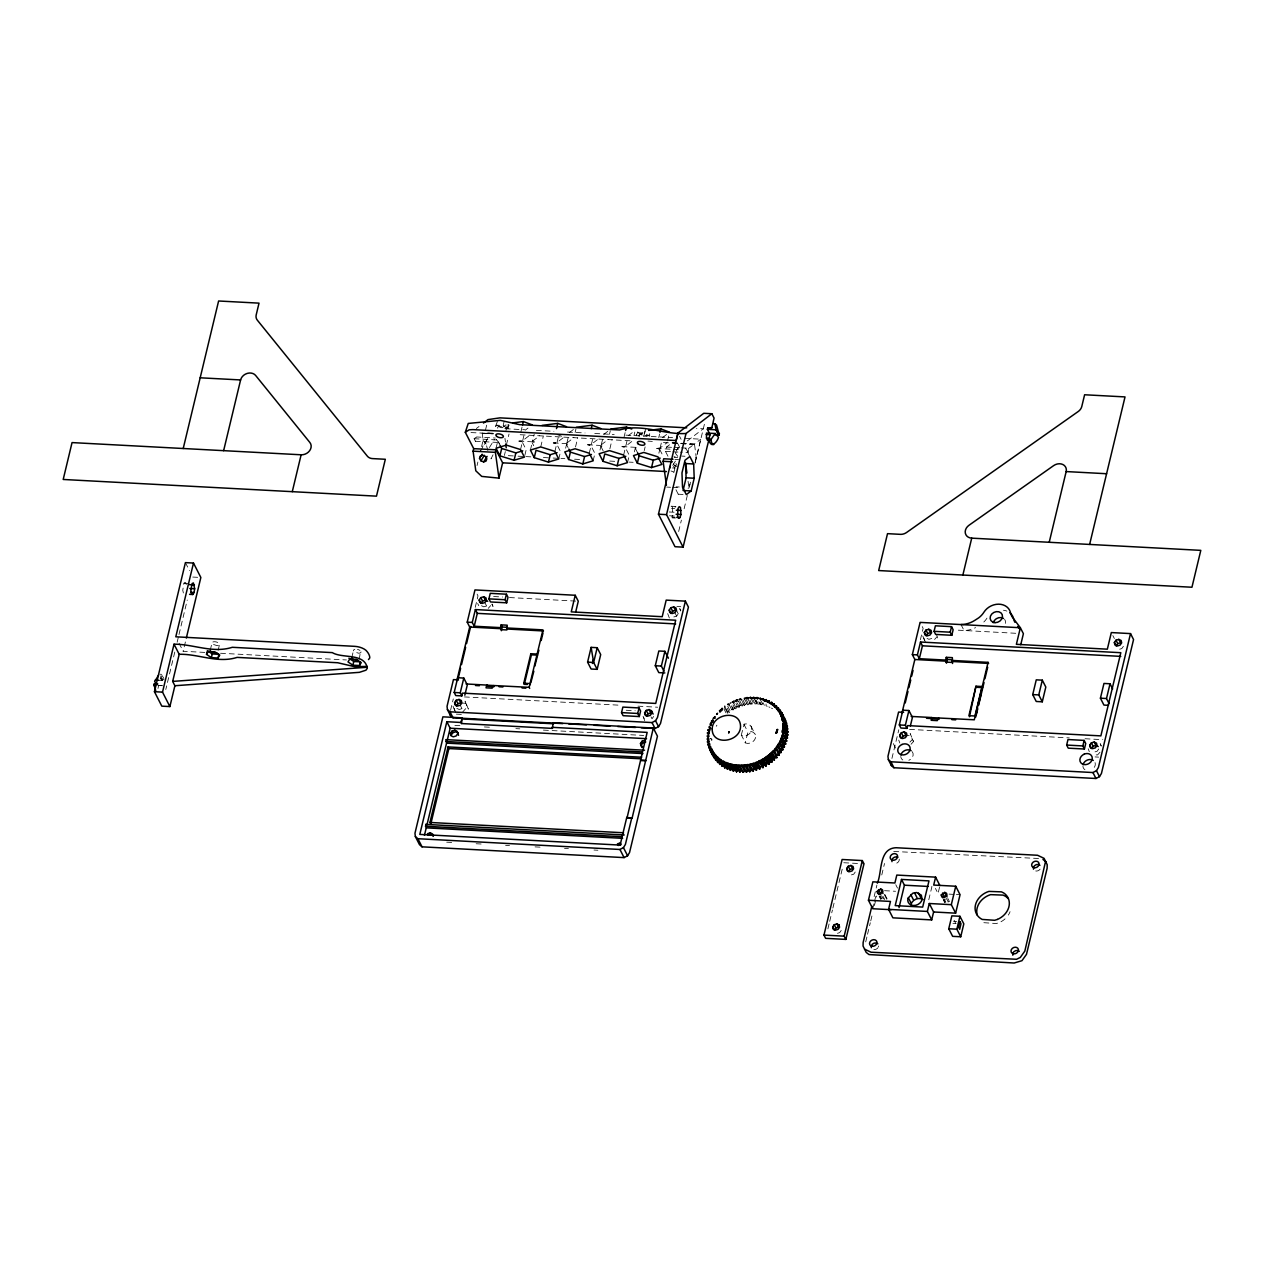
<?xml version="1.0" encoding="UTF-8"?>
<svg xmlns="http://www.w3.org/2000/svg" width="1264" height="1264" viewBox="0 0 1264 1264"><rect width="100%" height="100%" fill="white"/><g stroke="black" fill="none" stroke-linecap="round" stroke-linejoin="round"><path stroke-width="0.75" stroke-dasharray="5 3.75" d="M726.121 708.883L727.511 711.6L729.312 712.264L730.402 709.673L733.31 709.815L731.35 703.89M733.42 707.951L736.264 708.33L736.564 706.45L734.495 702.389M695.153 462.355L700.73 439.208L684.251 438.245M157.984 688.453L158.679 685.499M162.977 678.989L160.275 678.847L161.334 674.423L163.909 678.452M165.789 689.544L166.674 685.862M167.48 682.449L174.843 651.797M177.134 642.223L178.524 636.471M178.982 634.544L187.246 600.052M204.8 652.414L183.154 651.26L185.887 639.9M210.266 650.154L212.036 642.791M218.135 650.328L219.557 644.356L217.756 642.491A3.855 1.785 13.5 0 0 213 641.938A3.855 1.785 13.5 0 0 212.763 644.229L217.013 645.635A3.855 1.785 13.5 0 0 219.557 644.356M351.755 657.707L353.525 650.328M359.276 659.271L360.556 650.928M497.779 442.447L475.454 441.262L476.496 436.949L495.346 438.055M477.049 465.531L477.887 462.024M482.295 432.999L483.069 440.425L480.494 451.153L488.236 437.676L482.295 447.172M485.487 430.029L487.161 423.077M497.431 421.481L494.809 428.069L496.547 425.162L503.167 425.526L508.033 428.765L506.279 431.656M496.041 448.246L497.811 440.867L500.133 445.418M503.167 425.526L504.052 421.828M505.979 430.518L507.227 425.304M508.033 428.765L508.918 425.083L505.663 422.919M506.358 445.102L509.013 434.042M504.399 455.451L505.316 451.611M450.537 710.368L453.286 698.913M475.248 607.336L477.997 595.881L475.722 591.41M520.879 431.988L522.127 426.774M520.547 449.557L522.316 442.179L518.904 441.104L522.696 440.63L529.648 435.306M522.696 440.63L524.355 433.678M524.86 455.293L526.187 449.763L522.316 442.179M530.406 450.079L532.176 442.7L534.656 441.942L532.539 441.152L534.214 434.2M540.723 446.935L543.378 435.875M554.912 451.39L556.681 444.012L553.253 442.937L557.045 442.463L564.013 437.139L556.997 434.484M557.045 442.463L558.72 435.495M558.767 458.974L560.537 451.596L556.681 444.012M565.64 448.214L566.525 444.533L569.021 443.775L566.904 442.985L568.152 437.771M575.12 432.446L575.957 428.97M575.531 446.919L577.743 437.707M589.261 453.207L591.031 445.844L587.618 444.77L591.41 444.28L598.362 438.956M591.41 444.28L592.658 439.066M593.132 460.807L594.902 453.428L591.031 445.844M600.005 450.047L600.89 446.366L603.37 445.607L601.269 444.817L602.517 439.603M609.469 434.279L610.307 430.787M609.88 448.752L612.092 439.54M623.958 437.486L625.633 430.518M623.626 455.04L625.396 447.677L621.983 446.603L625.775 446.113L632.727 440.788M625.775 446.113L627.023 440.899M627.497 462.624L629.267 455.261L625.396 447.677M633.975 435.574L634.812 432.098M638.036 432.715L644.64 433.062L649.506 436.301L650.391 432.62L648.653 435.511L642.049 435.164L637.167 431.909L636.282 435.606L638.92 429.017M634.37 451.88L635.255 448.199L637.735 447.44L635.618 446.634M643.834 436.096L645.082 430.882L638.13 436.206M644.64 433.062L645.525 429.365M644.245 450.584L645.13 446.903M658.734 437.565L659.571 434.089M658.876 453.191L659.761 449.494L656.332 448.436L660.124 447.946L667.092 442.621M660.124 447.946L661.372 442.732M667.503 440.883L669.177 433.931M667.977 456.257L665.48 451.39L666.523 447.061L672.148 442.763L694.473 443.948L700.73 439.208M673.886 472.483L676.066 463.414M678.657 531.528L681.391 520.136M684.124 508.76L687.316 495.472M689.591 485.976L690.492 482.184M695.058 463.193L705.075 421.433M741.241 735.221L744.227 724.082A6.952 5.735 -27 0 1 751.669 730.197A6.952 5.735 -27 0 1 741.526 735.364L745.381 742.948A6.952 5.735 -27 0 0 755.524 737.781A6.952 5.735 -27 0 0 748.083 731.666L745.112 742.805M827.888 928.882L829.247 923.21M829.705 921.33L832.423 909.985M832.881 908.089L842.851 866.519M891.926 758.432L898.799 729.739M920.382 639.821L923.131 628.35L920.097 622.394M874.151 896.571L876.9 885.1M872.76 908.737L874.088 903.207M874.53 901.358L875.857 895.828M865.714 941.885L867.088 936.15M867.546 934.238L870.296 922.767M870.754 920.856L872.587 913.208M874.419 905.561L876.726 896.002M881.766 874.957L884.516 863.486M928.771 899.747L931.916 886.664L930.446 883.773M939.547 887.202L938.03 893.537L935.439 888.45M688.027 488.204L688.959 488.062L690.349 482.358M736.564 706.45L739.329 707.05L739.803 705.186L737.038 699.766M186.329 584.537L185.287 582.499L183.959 583.162L182.759 590.256L183.454 593.353M739.803 705.186L742.458 706.007L743.106 704.159L741.715 701.441M743.106 704.159L744.306 705.502L746.439 703.369L744.37 699.308M493.055 454.771L490.985 458.895L492.834 455.925M746.439 703.369L747.498 704.822L748.825 704.601L749.805 702.831L748.43 700.13M716.261 726.279L716.909 725.173M508.918 425.083L507.164 427.975L500.56 427.627L495.693 424.372M489.405 447.551L494.35 439.635M676.287 450.964L678.262 447.788L675.482 453.27L678.199 456.936L673.949 456.715M672.748 465.357L676.208 459.812M672.701 468.154L674.423 465.389L673.033 462.956M673.902 468.644L676.667 464.188M695.311 457.852L696.243 457.694L694.473 443.948L686.557 450.031L689.465 455.798M749.805 702.831L750.705 704.38L753.17 702.563L753.897 704.19L755.208 704.174L756.488 702.531L755.114 699.829M481.458 605.725L483.796 606.831L486.593 605.993L488.22 603.718M456.825 708.377L459.164 709.483L461.976 708.662L463.604 706.371M673.823 616.958L676.635 616.121L678.262 613.83L677.757 611.428M653.63 716.483L652.003 718.774L650.265 715.361M855.238 872.034L853.706 874.198L851.051 874.988L848.855 873.93M841.224 930.478L839.675 932.642L837.037 933.432L834.825 932.39M1123.396 646.299L1121.753 648.59L1118.956 649.427L1116.618 648.306M1098.764 748.952L1097.136 751.243L1094.324 752.08L1091.985 750.974M161.002 675.592L162.029 679.637L159.533 682.765M488.22 608.347L490.669 605.63M462.355 712.359L467.269 706.924L465.057 701.109L468.375 709.088L467.269 706.924M934.57 639.458L937.035 636.74L938.141 638.905L936.482 634.544M909.954 742.11L912.403 739.393L910.191 733.578L913.509 741.557L911.044 744.275M1099.98 752.238L1097.531 754.956L1093.96 754.766M754.292 698.818L757.057 704.238L759.759 702.784L760.154 704.538L761.402 704.743L762.95 703.274L763.156 705.091L764.372 705.391L762.998 702.673M687.395 440.867L703.226 428.78L696.48 428.338M502.077 427.817L507.654 423.566M525.192 430.202L527.973 428.069M532.539 441.152L539.507 435.827M569.4 432.557L573.587 429.349M566.904 442.985L573.872 437.66M603.765 434.389L607.937 431.182M601.269 444.817L608.221 439.493M628.271 435.685L633.833 431.419M662.636 437.518L666.807 434.326M675.956 489.737L678.231 494.208L680.648 492.36M476.323 428.543L478.993 426.521M475.454 441.262L474.111 438.719L476.496 436.949M729.312 712.264L727.242 708.203M931.726 638.462L928.929 639.3L926.575 638.194M160.275 678.847L161.602 678.468L162.645 680.506M893.727 851.478L1039.245 858.525M484.776 433.331L492.834 433.22M630.025 440.788L518.193 434.611M505.252 428.717L524.718 429.744M536.378 430.376L553.901 431.308M567.52 432.035L585.027 432.967M594.759 433.473L614.209 434.516M625.885 435.132L647.279 436.285M651.181 436.491L672.574 437.628M487.699 432.936L493.276 433.236M470.998 432.588L493.45 433.584M694.647 444.312L662.083 442.479M482.09 433.331L493.244 433.915M694.442 444.644L672.148 442.763M666.523 447.061L679.542 447.756M681.407 447.867L688.848 448.262L687.806 452.575L680.364 452.18M474.111 438.719L498.427 440.014M518.904 441.104L534.656 441.942M553.253 442.937L569.021 443.775M587.618 444.77L603.37 445.607M621.983 446.603L637.735 447.44M656.332 448.436L671.453 449.241M673.349 449.336L679.005 449.636M665.48 451.39L671.073 451.69M672.922 451.785L678.515 452.085M681.786 456.083L685.009 456.257M674.107 457.394L677.662 457.584M674.881 459.353L678.594 459.559M508.302 455.656L516.107 456.067M518.05 456.178L523.896 456.494M525.856 456.588L531.702 456.904M543.409 457.536L551.199 457.947M553.158 458.042L559.004 458.358M560.947 458.469L564.85 458.674M574.599 459.195L582.404 459.606M609.706 461.06L615.552 461.376M629.203 462.103L633.106 462.308M676.05 486.83L679.274 487.003M666.665 487.067L670.552 487.272M672.495 487.383L680.253 487.793M678.231 494.208L683.081 494.461M675.971 506.485L671.121 506.232L675.608 507.117M671.484 508.302L674.723 508.476M669.241 511.983L674.091 512.236M669.493 515.775L674.344 516.028M675.102 517.308L671.863 517.134L672.859 514.085L672.385 506.959M672.148 517.892L675.387 518.066M192.776 577.063L197.626 577.316M493.624 596.529L502.614 597.003M509.455 597.556L576.305 601.127M676.904 606.483L680.743 606.688M183.959 583.162L190.422 583.51M1015.735 633.28L956.232 630.072M220.536 653.251L346.415 659.95M159.785 674.233L161.808 674.344M162.029 679.637L164.051 679.732M158.727 680.269L162.219 680.459M464.409 696.922L620.197 705.233M637.941 706.165L657.659 707.224M626.233 710.257L635.207 710.747M160.022 685.578L162.724 685.72M460.823 703.005L466.163 703.29M909.543 729.391L1069.265 737.892M1085.049 738.745L1102.793 739.677M904.171 735.364L911.297 735.743M456.351 714.144L463.461 714.523M1095.066 756.931L1098.621 757.12M454.898 725.378L460.791 725.694M484.396 726.958L492.265 727.369M515.87 728.633L519.804 728.838M543.394 730.102L643.692 735.443M843.767 862.727L863.976 863.802M446.682 842.172L452.575 842.488M476.133 843.752L482.026 844.052M505.6 845.316L509.518 845.521M535.051 846.88L540.945 847.196M564.518 848.46L568.437 848.665M593.969 850.024L597.904 850.23M884.531 890.693L895.544 891.278M949.043 894.122L954.541 894.422M956.39 894.517L960.055 894.707M953.419 921.251L956.658 921.424M952.914 923.32L956.137 923.494M157.953 685.372L161.444 685.562M647.958 441.057L652.319 441.389M983.866 922.688L996.316 923.542L999.05 922.688A17.728 14.599 -27 0 0 1007.582 916.147M767.232 706.26L766.063 705.865L766.047 704.016M674.423 465.389L677.141 466.495M670.963 470.935L673.665 472.057M768.844 706.892L769.95 707.382M710.178 738.397L711.916 739.187L711.806 740.372L709.736 736.312M771.482 708.124L772.525 708.709M359.987 650.454L359.245 650.028A3.855 1.785 13.5 0 0 357.443 649.427M487.888 450.632L486.119 444.059L483.069 440.425M685.372 448.167L689.717 454.045M496.436 439.509L499.691 443.917M485.455 443.158L486.119 444.059M758.779 701.836L760.154 704.538M729.344 705.075L732.109 710.494M1112.841 635.555L1114.358 638.541M1101.323 745.871L1100.217 743.706L1101.323 746.613M960.988 624.527L964.021 630.483A22.12 18.217 -27 0 0 975.618 627.608M912.403 739.393L913.509 741.557M893.3 743.58L895.591 748.051M947.858 898.483L949.422 901.548L947.242 902.196L945.677 899.146M946.467 898.42L948.032 901.469M944.287 899.067L945.851 902.117M943.639 899.399L945.188 902.449M954.178 920.397L955.726 923.431M943.244 899.731L944.808 902.796M679.542 436.254L681.106 439.319M895.765 884.689L897.487 888.086M659.761 449.494L663.616 457.078M884.832 894.406L887.17 898.988L883.157 898.783L881.608 895.718M884.437 894.754L886.775 899.336M883.173 896.539L884.737 899.589M880.218 895.655L881.766 898.704M879.554 895.986L881.119 899.036M879.175 896.318L880.724 899.383M635.255 448.199L637.577 452.749M760.407 699.671L763.156 705.091M760.027 702.026L761.402 704.743M756.283 700.272L758.353 704.332M753.139 700.114L755.208 704.174M750.405 697.143L753.897 704.19M749.963 700.209L752.033 704.269M747.94 698.96L750.705 704.38M746.076 699.182L748.825 704.601M744.749 699.403L747.498 704.822M742.869 699.766L745.634 705.186M742.237 701.441L744.306 705.502M739.693 700.588L742.458 706.007M738.397 700.999L741.146 706.418M751.069 726.294L755.335 734.668M737.26 702.989L739.329 707.05M735.98 703.495L738.05 707.556M733.515 702.91L736.264 708.33M743.896 724.193L747.751 731.777M732.962 704.854L735.032 708.914M600.89 446.366L604.761 453.95M731.24 705.754L733.31 709.815M680.822 610.749L679.716 608.584L680.822 611.492M727.701 706.086L730.466 711.506M676.524 610.417L678.262 613.83M724.983 707.982L727.053 712.043M674.897 612.708L676.635 616.121M723.909 708.82L725.978 712.88M566.525 444.533L568.073 447.567M532.176 442.7L533.724 445.734M643.06 716.293L644.166 718.458M491.901 604.271L493.007 606.436L491.348 602.075M484.855 602.58L486.593 605.993M477.666 603.513L478.772 605.677M460.238 705.249L461.976 708.662M185.413 562.622L189.505 570.649M179.061 643.234L183.154 651.26M677.852 443.79L679.479 447.029M1088.193 748.762L1089.299 751.669M923.905 638.146L925.548 642.507M922.799 635.982L924.458 640.342M898.72 740.088L899.826 742.995M667.692 613.64L669.351 618.001M643.613 717.747L644.719 720.654M454.139 708.33L455.798 712.691M453.033 706.165L455.245 711.98M756.488 702.531L757.057 704.238M504.936 438.308L505.458 442.1M727.511 711.6L727.748 713.402M688.058 481.284L688.959 488.062M639.616 436.254A3.855 1.785 13.5 0 1 639.568 434.484A3.903 1.817 13.5 0 1 641.685 433.994A3.855 1.785 13.5 0 1 646.378 435.906M497.779 428.227A3.855 1.785 13.5 0 1 500.196 426.458A3.855 1.785 13.5 0 1 504.889 428.354M361.046 651.892A3.855 1.785 13.5 0 1 358.486 653.188L354.252 651.766A3.855 1.785 13.5 0 1 354.821 649.364M912.213 751.685A6.431 5.293 -27 0 1 908.863 760.312M902.812 759.996A6.431 5.293 -27 0 1 900.79 756.488M1095.035 762.587A6.431 5.293 -27 0 1 1092.459 769.207M1084.939 769.697A6.431 5.293 -27 0 1 1082.916 766.189M1003.442 610.243A14.994 12.34 -27 0 1 1006.902 611.112M986.979 618.128A19.576 16.116 -27 0 1 982.76 622.978M1004.564 619.392A6.431 5.293 -27 0 1 1005.401 623.389M899.225 859.157A3.855 3.176 -27 0 1 894.517 863.502M878.606 946.025A3.855 3.176 -27 0 1 878.401 946.862M877.99 947.652A3.855 3.176 -27 0 1 873.882 949.548M1040.114 869.142A3.855 3.176 -27 0 1 1034.41 870.438M1010.062 911.676A17.728 14.599 -27 0 1 1008.34 915.073"/><path stroke-width="1.5" d="M782.89 726.089L782.858 724.383L782.89 725.647M766.016 766.063L763.282 758.795L761.655 759.727L764.357 765.178L766.016 766.063L763.282 758.795M1045.549 861.463L1024.835 951.081L1020.301 957.448L1016.556 959.265L871.022 952.219L864.529 949.138M782.858 726.895L782.858 727.005M786.176 733.389C786.113 732.03 780.504 724.477 785.307 726.563L788.057 731.967L786.192 733.057L786.129 734.242L787.914 734.953L785.797 737.07L787.488 737.955L785.481 738.776L782.716 733.357L783.032 731.682L784.723 732.535L787.488 737.955M732.093 769.049L730.371 770.361L727.606 764.941C728.412 759.348 730.718 769.428 733.294 769.397L733.404 771.23L735.016 769.823L736.248 770.06L736.549 771.862C737.196 769.997 740.167 769.65 739.772 772.225L741.131 770.629L742.426 770.661L743.074 772.336L745.602 770.598L746.424 772.193L748.809 770.282L749.789 771.783L752.017 769.729L753.139 771.119L753.881 769.286C752.317 761.702 746.439 763.172 752.017 769.729M730.371 770.361L730.434 768.496M680.948 514.511L680.459 507.385L679.195 506.659L677.962 508.634L677.583 516.202L678.61 518.24L679.953 517.576L680.948 514.511L676.098 514.258M787.914 734.953L785.149 729.533L783.364 728.822L785.971 735.917M908.342 897.835L912.813 893.206L916.59 892.51L921.298 895.133L922.151 899.399A7.552 6.209 -27 0 1 913.477 905.514A7.552 6.209 -27 0 1 907.9 898.641L908.342 897.835L910.823 902.622M766.095 701.473L766.237 699.608L764.483 700.841M782.716 728.838L782.858 727.116L782.764 728.38M762.935 767.675L760.17 762.255L760.375 760.391L758.621 761.228L762.935 767.675L763.14 765.81L760.375 760.391M782.621 729.644L782.669 729.296M729.296 768.054L727.479 769.239L724.73 763.819C725.346 758.558 728.712 767.485 729.786 768.259M727.479 769.239L726.358 764.657M782.495 730.56L782.321 731.477L782.542 730.213M733.515 702.91L733.799 701.03M709.278 732.836L707.413 732.978L708.804 735.68M194.04 592.532L194.672 588.755L193.376 582.925L192.049 583.589L190.848 590.683L191.528 593.78L192.792 594.507L194.04 592.532L190.801 592.358M768.717 702.705L769.049 700.841L767.532 702.105M759.743 769.065L756.978 763.646C755.951 758.258 755.588 768.117 759.743 769.065L760.122 767.185L757.373 761.765M782.132 732.409L782.211 732.061M709.815 730.071L709.625 730.908L707.998 729.976L710.036 729.233M727.211 767.122L724.762 767.896L721.997 762.476C722.281 757.989 725.773 764.025 725.963 765.478M724.762 767.896L725.173 766.016M709.404 728.412L709.499 728.064M183.217 448.515L218.609 300.99L259.025 303.139L256.213 314.831A8.564 7.047 -27 0 0 257.335 320.171L367.318 456.13A8.564 7.047 -27.1 0 0 372.517 458.595L385.33 459.274L376.482 496.152L63.2 479.467L72.048 442.59L301.132 454.787A8.564 7.047 -27 0 0 309.696 450.632A8.564 7.047 -27 0 0 309.87 442.495L255.644 375.471A8.564 7.047 -27 0 0 247.223 373.401A8.564 7.047 -27 0 0 240.602 379.943L223.633 450.663M174.89 685.736L359.387 672.337L365.944 670.204L367.303 668.293C364.869 652.666 342.418 658.797 332.306 652.619L232.323 647.294C212.652 653.567 193.582 644.119 174.021 644.182L179.188 654.294L172.678 681.407L174.89 685.736L169.882 706.576L161.808 706.149L154.445 691.692L185.413 562.622L193.487 563.049L200.85 577.49L186.329 638.02M169.882 706.576L162.519 692.135L174.021 644.182M193.487 563.049L175.791 636.803L354.789 646.346A10.697 4.961 13.5 0 1 365.817 650.186A28.772 13.367 13.5 0 1 369.783 657.944L368.488 659.587M206.522 654.389L207.407 650.707L212.273 653.946L218.893 654.31L218.008 657.991L211.388 657.643L206.522 654.389L208.26 651.497L214.88 651.845L219.746 655.1L218.008 657.991M211.388 657.643L212.273 653.946M292.284 491.664L301.132 454.787M352.877 665.18L348.011 661.925L349.749 659.034L356.353 659.397L361.235 662.636L359.482 665.528L352.877 665.18L353.762 661.499L348.896 658.244M359.482 665.528L360.366 661.846L353.762 661.499M473.684 448.641L496.009 449.826L502.63 462.829L498.964 478.14L481.71 476.402L475.785 470.777L473.084 451.169L473.684 448.641L465.31 432.288L468.233 423.44L500.275 420.359L519.63 424.641L619.629 429.965C642.017 423.314 663.584 434.816 686.004 433.505L711.853 413.739L714.065 418.068L711.774 428.085L707.729 427.864L707.382 429.349L710.084 434.658M498.964 478.14L495.393 452.354L496.009 449.826M499.912 455.83L496.041 448.246L506.358 445.102L520.547 449.557L524.418 457.141L514.085 460.27L499.912 455.83L501.682 448.451L500.133 445.418M456.841 680.648L469.702 627.039L467.222 622.172L474.964 589.925L575.231 595.265L578.28 601.222L575.626 612.297M461.534 723.545L462.087 717.857L442.89 716.83L414.971 833.229L415.35 836.547L419.49 844.668L422.034 846.833L624.084 857.608L627.592 855.76L629.535 852.568L657.454 736.169L653.314 728.048L553.047 722.708L552.494 728.396L461.534 723.545L460.981 722.471L446.84 721.712L419.806 834.414L620.118 845.095L626.754 817.46L632.079 818.266L626.754 817.46M500.497 627.623L501.16 624.858L507.212 625.19L506.88 629.946L500.813 629.63L500.497 627.623L474.221 626.233L472.278 622.441L475.375 609.564L675.687 620.229L655.732 703.432L462.482 693.13L461.818 695.895L455.751 695.579L454.187 692.482L457.726 677.741L463.793 678.057L467.301 684.946L464.82 695.216M457.852 679.842L460.602 668.387M461.518 664.58L465.642 647.405M466.558 643.581L470.682 626.407M424.451 835.33L426.237 827.857L425.857 824.397L624.211 834.967M427.137 824.144L446.571 743.121L446.192 739.645L644.545 750.216M474.221 626.233L477.302 613.356L475.375 609.564M514.085 460.27L515.854 452.907L522.743 450.806M522.538 425.036L523.375 421.56L532.16 424.862M447.472 739.408L450.158 728.222L446.84 721.712M461.818 695.895L460.254 692.814L463.793 678.057M448.056 746.929L448.878 748.557L430.771 824.081L429.934 822.453L448.056 746.929L641.685 757.247M488.931 598.867L490.258 593.337L506.422 594.206L508.002 597.287L506.674 602.817L490.495 601.964L488.931 598.867L505.094 599.736L506.674 602.817M460.981 722.471L462.087 717.857M534.261 457.663L530.406 450.079L540.723 446.935L554.912 451.39L558.767 458.974L548.45 462.103L534.261 457.663L536.031 450.284L550.219 454.724L557.092 452.638M505.094 599.736L506.422 594.206M466.068 683.966L486.703 685.072L486.04 687.837L492.107 688.153L493.545 685.546M529.695 688.406L529.158 687.332L487.477 685.214L487.256 686.147L486.703 685.072M501.366 630.72L502.25 627.023L501.16 624.858M548.45 462.103L550.219 454.724M556.492 428.607L557.74 423.393L566.509 426.695M568.626 459.496L564.755 451.912L575.088 448.767L589.261 453.207L593.132 460.807L582.815 463.935L568.626 459.496L570.396 452.117L568.847 449.083M527.372 684.488L524.339 684.33L523.77 683.224L530.848 653.725L536.916 654.057L537.469 655.147L531.417 654.815L530.848 653.725M524.339 684.33L531.417 654.815M529.158 687.332L542.935 629.883L506.548 627.955M582.815 463.935L584.584 456.557L591.457 454.471M591.268 428.701L592.105 425.225L600.874 428.528M530.833 682.797L533.835 671.168M534.814 666.207L538.891 650.107M541.182 640.532L543.014 632.885M602.991 461.328L599.12 453.744L609.438 450.6L623.626 455.04L627.497 462.624L617.164 465.768L602.991 461.328L604.761 453.95L618.933 458.39L625.822 456.304M575.231 595.265L571.249 611.871L662.21 616.706L666.191 600.116L685.388 601.143L688.422 607.099L660.503 723.482L658.56 726.674L655.052 728.522L641.322 727.795M617.164 465.768L618.933 458.39M625.633 430.518L626.454 427.042L631.731 429.033M587.586 662.131L591.125 647.373L597.193 647.705L600.7 654.578L597.161 669.335L591.094 669.019L587.586 662.131L593.653 662.462L597.161 669.335M637.34 463.161L633.485 455.577L643.803 452.433L657.991 456.873L661.846 464.457L651.529 467.601L637.34 463.161L639.11 455.783L637.577 452.749M592.421 663.474L593.306 659.792M597.193 647.705L593.653 662.462L591.125 647.373M651.529 467.601L653.298 460.222L660.187 458.137M659.982 432.351L660.819 428.875L669.588 432.193M666.412 485.234L663.11 461.297L663.711 458.769L673.017 459.259M715.219 433.505L711.142 439.272C711.316 448.53 717.162 442.021 718.521 437.36L715.219 433.505L706.497 433.046L706.481 438.181L707.524 440.22L708.835 439.84L683.097 547.154L675.008 546.712L658.449 514.211L677.931 433.062L703.779 413.296L711.853 413.739M683.097 547.154L666.539 514.638L686.004 433.505M621.54 712.612L622.868 707.082L639.031 707.935L640.595 711.032L639.268 716.562L623.105 715.693L621.54 712.612L637.704 713.465L639.268 716.562M685.436 462.482L686.115 477.808L683.081 490.511L691.155 490.938L694.205 478.234L693.667 463.983L689.86 456.509L685.025 460.207L681.975 472.926L682.513 487.177L686.305 494.635L691.155 490.938M637.704 713.465L639.031 707.935M713.844 444.58C708.646 445.655 708.472 437.897 710.178 434.737L706.134 434.532M664.864 672.938L658.797 672.622L655.289 665.733L658.828 650.992L664.896 651.308L668.403 658.196M663.995 671.216L661.356 666.065L664.896 651.308M627.023 817.998L647.152 732.393L551.941 727.321M631.795 817.729L625.396 844.447L623.452 847.623L619.945 849.471L417.894 838.711L415.35 836.547M632.079 818.266L653.314 728.048M685.388 601.143L657.47 717.525L655.526 720.717L652.019 722.566L449.968 711.806L447.424 709.625L447.045 706.323L453.444 679.605L458.5 679.874M823.97 935.091L842.108 859.488L862.317 860.563L863.976 863.802L845.837 939.405L825.629 938.33L823.97 935.091L844.178 936.166L845.837 939.405M844.178 936.166L862.317 860.563M901.975 713.101L914.836 659.492L912.355 654.626L920.097 622.394L1020.364 627.734L1023.398 633.691L1020.743 644.751M952.566 663.505L952.345 657.643L946.278 657.327L947.384 659.492L946.499 663.173L945.614 660.092L919.339 658.686L917.411 654.894L920.508 642.017L1120.82 652.698L1100.865 735.885L907.615 725.599L906.952 728.364L900.884 728.032L899.32 724.951L902.859 710.194L908.911 710.526L912.418 717.399L910.364 725.963M905.229 702.958L907.979 691.471M908.895 687.648L910.744 680M911.66 676.177L913.035 670.426M919.339 658.686L922.436 645.809L920.508 642.017M906.952 728.364L905.372 725.267L908.911 710.526M891.12 909.717L872.76 908.737L868.447 900.268L872.871 881.83L894.896 882.999L896.808 875.067L935.613 877.137L939.926 885.606M934.064 631.336L935.392 625.806L951.555 626.66L953.135 629.756L951.808 635.286L935.629 634.417L934.064 631.336L950.228 632.19L951.808 635.286M871.86 906.13L863.138 942.47L863.059 946.025L866.188 952.392L868.984 954.557L1014.17 963.01L1021.96 960.687L1026.494 954.336L1047.129 868.273L1047.208 864.702L1044.08 858.351L1037.586 855.27L896.097 847.733C878.638 848.334 882.272 872.002 877.358 883.188M962.868 575.025L971.716 538.148A8.564 7.047 -27 0 1 965.333 533.203A8.564 7.047 -27 0 1 969.014 525.255L1053.623 465.626A8.564 7.047 -27 0 1 1062.819 464.488A8.564 7.047 -27 0 1 1066.168 471.567L1049.215 542.288M950.228 632.19L951.555 626.66M911.186 716.435L931.837 717.525L931.173 720.29L937.24 720.622L938.662 717.999M945.614 660.092L946.278 657.327M926.512 718.284L932.39 718.6L932.611 717.683L974.291 719.785L988.069 662.352L951.681 660.408M933.606 911.976L955.631 913.161L951.318 904.676L929.277 903.507L933.606 911.976L931.694 919.908L892.89 917.838L888.576 909.369L890.472 901.437L868.447 900.268M901.485 879.428L895.212 905.609L922.688 907.078L928.977 880.897L901.485 879.428L904.424 885.195L899.036 907.631M975.982 686.194L968.903 715.693L974.971 716.009L982.049 686.51L975.982 686.194L969.456 716.783M931.694 919.908L927.381 911.439L929.277 903.507M935.613 877.137L933.701 885.069L955.742 886.238L960.055 894.707L955.631 913.161M975.966 715.266L977.736 707.887M978.62 704.206L981.275 693.146M975.745 717.036L977.593 709.373M978.51 705.549L984.024 682.576M984.94 678.736L987.69 667.25M951.318 904.676L955.742 886.238M948.758 928.756L951.855 915.847L959.945 916.274L963.816 923.858L960.719 936.766L952.629 936.34L948.758 928.756L956.848 929.182L960.719 936.766M956.848 929.182L959.945 916.274M1032.72 694.6L1036.259 679.842L1042.31 680.158L1045.818 687.047L1042.279 701.804L1036.227 701.473L1032.72 694.6L1038.771 694.916L1042.279 701.804M1038.771 694.916L1042.31 680.158M1089.631 544.436L1125.023 396.912L1084.607 394.763L1081.794 406.455A8.564 7.047 -27 0 1 1078.176 411.543L906.572 532.492A8.564 7.047 -27 0 1 900.331 534.34L887.518 533.661L878.67 570.554L1191.952 587.239L1200.8 550.361L971.716 538.148M1066.658 745.065L1067.985 739.535L1084.164 740.404L1085.729 743.485L1084.401 749.015L1068.238 748.162L1066.658 745.065L1082.837 745.934L1084.401 749.015M1082.837 745.934L1084.164 740.404M1108.481 705.328L1103.93 705.075L1100.423 698.202L1103.962 683.445L1110.029 683.777L1112.652 688.927M1109.113 703.685L1106.49 698.518L1110.029 683.777M960.988 624.527A22.12 18.217 -27 0 0 974.939 620.276L978.699 617.843A19.576 16.116 -27 0 0 983.945 612.171A14.994 12.34 -27 0 1 998.56 604.176A14.994 12.34 -27 0 1 1010.378 612.155A24.601 20.256 -27 0 0 1012.164 616.864L1020.364 627.734L1016.382 644.324L1107.343 649.175L1111.325 632.569L1130.522 633.596L1098.4 767.501L1096.457 770.692L1092.933 772.541L890.899 761.781L888.339 759.617L887.96 756.299L898.578 712.074L903.634 712.343M677.978 433.189L676.208 440.551L472.799 429.618L469.134 429.823L465.31 432.288M832.692 926.86L834.351 930.114L835.883 927.95L838.538 927.16L839.091 924.964L836.879 923.921L834.224 924.711L832.692 926.86L833.166 929.135L835.378 930.178L838.032 929.388L839.565 927.239L839.091 924.964M736.564 701.631L737.038 699.766M709.657 727.495L709.799 727.037M769.981 703.416L771.704 702.31L770.771 703.906M756.472 770.218L753.707 764.799C753.154 759.38 752.412 768.891 756.472 770.218L757.025 768.354L754.276 762.935M784.312 742.79L781.958 736.201L782.432 734.542L786.761 740.957L784.312 742.79L785.766 743.927L783.68 744.449L783.174 745.602L784.486 746.85L781.784 748.335L782.953 749.71L780.157 750.99L781.168 752.475L778.292 753.549L779.145 755.129L777.091 755.003L776.207 755.998L776.902 757.642L773.931 758.289L774.437 760.012L772.509 759.569L769.744 754.15L771.166 752.886L773.931 758.289M479.53 458.39L480.273 456.067L482.706 455.23L485.423 456.351L486.814 458.769L486.071 461.076L483.638 461.929L480.936 460.807L479.53 458.39L482.137 454.218M669.572 468.502L670.299 466.195M724.778 765.779L722.202 766.316L719.437 760.896L720.038 759.032L723.482 764.041M722.202 766.316L722.803 764.451M710.242 725.678L710.368 725.331M710.573 724.762L711.126 723.419L710.716 724.43M785.766 743.927L781.547 737.386L780.947 738.95L783.68 744.449M775.527 706.702L774.153 703.985L773.015 705.47M753.139 771.119L750.389 765.7L751.116 763.867M715.313 434.927L718.805 435.1L719.406 433.678L716.103 429.792L714.855 423.772L713.307 423.582M154.334 683.808L153.75 685.23L154.903 687.49M719.848 764.515L717.099 759.095L717.857 757.278L721.191 762.397M780.915 739.029L783.001 738.508M711.332 722.961L711.964 721.633L711.174 723.308L711.537 722.518M784.486 746.85C782.116 738.144 776.459 739.187 782.4 747.214M775.543 707.698L776.396 705.881L778.466 709.957M712.185 721.191L712.88 719.88L712.343 720.859M747.925 764.562L747.024 766.363L746.044 764.862L747.925 764.562L750.69 769.981M719.769 761.908L717.715 762.524L714.95 757.104L715.882 755.319L719.09 760.549M158.49 675.371L154.635 681.533L157.099 684.74M782.953 749.71C780.725 741.194 774.958 741.526 780.868 749.9M778.419 707.982L777.407 709.736L776.349 708.519L778.419 707.982L781.184 713.386M713.37 721.08L711.395 721.144L712.643 722.455M744.717 765.02L743.659 766.774L742.853 765.178L744.717 765.02L747.482 770.44M888.339 759.617L891.389 765.573L893.932 767.738L1095.983 778.498L1099.49 776.649L1101.434 773.473L1133.555 639.552L1130.522 633.596M480.936 460.807L484.396 455.261M483.638 461.929L487.098 456.383M716.893 758.621L715.803 760.343L713.054 754.924L714.144 753.202L716.514 757.168M714.76 716.909L713.654 718.584L714.966 716.593M781.168 752.475C779.098 744.148 773.252 743.785 779.098 752.507M780.204 710.242L779.035 711.932L778.118 710.637L780.204 710.242L782.969 715.661L781.705 717.715M479.214 599.91L480.841 597.619L483.654 596.782L485.992 597.888L486.482 600.305L484.855 602.58L482.058 603.418L479.72 602.312L479.214 599.91L480.952 603.323L482.579 601.032L485.392 600.195L487.73 601.301M454.582 702.563L456.209 700.272L459.022 699.434L461.36 700.54L461.866 702.958L460.238 705.249L457.426 706.07L455.087 704.964L454.582 702.563L456.32 705.976L457.947 703.685L460.76 702.847L459.022 699.434M457.22 731.303L457.726 733.705L456.099 735.996L453.286 736.833L450.948 735.727L450.458 733.325L452.085 731.034L454.882 730.197L458.058 732.93L454.882 730.197M455.719 731.824L452.907 732.662L451.28 734.953L450.458 733.325M669.241 610.038L670.868 607.747L673.68 606.91L676.019 608.016L676.524 610.417L674.897 612.708L672.085 613.546L669.746 612.44L669.241 610.038L670.979 613.451L672.606 611.16L675.418 610.322L673.68 606.91M651.387 710.668L651.892 713.07L650.265 715.361L647.452 716.198L645.114 715.092L644.608 712.691L646.252 710.4L649.048 709.562L651.387 710.668L653.125 714.081M649.048 709.562L650.786 712.975L647.99 713.812L646.362 716.103L644.608 712.691M643.329 746.961L640.99 745.855L640.485 743.453L642.112 741.162L644.924 740.325M641.812 747.482L641.306 745.065L642.934 742.774L645.746 741.952M924.347 632.379L925.975 630.088L928.771 629.251L931.11 630.357L931.615 632.758L929.988 635.049L927.176 635.887L924.837 634.781L924.347 632.379L926.085 635.792L927.713 633.501L930.509 632.664L928.771 629.251M899.715 735.032L901.343 732.741L904.139 731.903L906.493 733.009L906.983 735.411L905.356 737.702L902.559 738.539L900.221 737.433L899.715 735.032L901.453 738.445L903.081 736.154L905.893 735.316L904.139 731.903M846.722 868.415L848.255 866.251L850.909 865.461L853.121 866.504L853.595 868.779L852.047 870.943L849.408 871.733L847.196 870.675L846.722 868.415L848.381 871.67L849.914 869.506L852.568 868.716L850.909 865.461M877.232 891.389L880.676 888.971L882.493 889.824L882.888 891.705L879.444 894.122L877.611 893.269L877.232 891.389L878.78 894.454M1114.374 642.491L1116.001 640.2L1118.814 639.379L1121.152 640.485L1121.658 642.886L1120.015 645.177L1117.218 646.015L1114.88 644.893L1114.374 642.491L1116.112 645.904L1117.739 643.613L1120.552 642.791L1118.814 639.379M941.301 894.817L944.745 892.384L946.562 893.237L946.957 895.117L943.513 897.535L941.696 896.682L941.301 894.817L942.849 897.867M1089.742 745.144L1091.369 742.853L1094.182 742.031L1096.52 743.137L1097.026 745.539L1095.398 747.83L1092.586 748.667L1090.247 747.561L1089.742 745.144L1091.48 748.557L1093.107 746.266L1095.92 745.444L1098.258 746.55M741.526 765.241L740.325 766.916L739.677 765.241L741.526 765.241L744.291 770.661M716.593 714.444L717.573 713.259L716.83 714.144M913.24 899.447L910.759 894.564M752.459 698.771L753.739 697.128L754.292 698.818M774.342 749.584L776.38 749.71C773.647 745.491 774.816 754.15 777.091 755.003M781.737 712.675L779.651 712.896L780.646 714.824L781.737 712.675L785.766 720.654M739.772 772.225L737.023 766.806L738.366 765.21L741.241 770.629M728.838 732.804L729.091 732.03M712.738 755.493L709.989 750.089L711.205 748.225L712.754 751.211M776.902 757.642L773.457 750.579L772.13 751.938L774.895 757.357M736.549 771.862L733.784 766.442L735.269 764.925L738.034 770.345M720.843 709.91L719.801 710.889L721.128 709.641M708.851 747.451C710.321 743.864 712.217 748.904 708.851 747.451L714.144 758.005M721.902 708.93L721.317 709.483L722.408 708.504M784.502 723.435L782.432 719.374L784.012 717.936L786.777 723.356L785.197 724.793M733.404 771.23L730.639 765.81L732.251 764.404L735.016 769.823M772.509 759.569L771.798 762.224L769.934 761.623L767.185 756.204L768.702 755.035L771.482 760.438M707.998 744.701C709.72 741.225 711.221 746.408 707.998 744.701L710.747 750.121M784.723 720.733C782.874 724.13 781.563 718.9 784.723 720.733L787.488 726.152L785.797 727.479M483.496 423.061L487.983 419.601L499.975 417.863L686.747 427.817M727.606 764.941L729.328 763.646M769.934 761.623L768.986 764.246L767.216 763.488L764.451 758.084L766.063 757.01L768.939 762.35M707.413 741.857C709.388 738.524 710.494 743.817 707.413 741.857L709.483 745.918M783.364 724.825L785.165 723.608L787.914 729.028L786.129 730.244L783.206 723.198L785.165 723.608M724.73 763.819L726.547 762.65M767.216 763.488L766.047 764.214M728.443 704.206L728.901 703.937M730.308 703.147L730.782 702.895M783.427 727.637L785.307 726.563M721.997 762.476L723.893 761.418M761.607 759.759L763.266 760.644M764.357 765.178L763.14 765.81M733.167 701.725L732.204 702.184L733.531 701.567M783.206 730.497L785.149 729.533M917.016 897.677L914.536 892.811M719.437 760.896L721.412 759.98M761.386 766.648L760.122 767.185M772.162 704.838L774.153 703.985M736.501 700.367L735.127 700.888L737.117 700.145M782.716 733.357L784.723 732.535M717.099 759.095L719.105 758.337M736.122 700.509L737.623 699.972M758.321 767.896L757.025 768.354M776.396 705.881L774.358 706.592L775.053 707.224M739.14 699.498L739.519 699.387M781.958 736.201L783.996 735.537M714.95 757.104L717.02 756.488M433.094 836.357L432.604 833.956L430.25 832.85L427.453 833.687L428.275 835.314L431.087 834.477L433.426 835.583M707.729 427.864L711.743 427.627M755.193 768.923L753.881 769.286M740.167 699.213L740.672 699.071M713.054 754.924L715.14 754.466M744.259 698.313L744.654 698.234M728.838 731.935L728.696 732.851L728.917 731.951M714.855 423.772L716.546 425.052L718.505 432.399M745.302 698.139L745.807 698.06M779.635 741.794L781.737 741.431M713.481 752.27L711.395 752.586L712.627 750.927L714.871 754.987M747.356 697.886L748.904 697.76L747.735 697.839M512.884 422.887L523.375 421.56M542.003 425.399L557.74 423.393M576.368 427.216L592.105 425.225M610.733 429.049L626.454 427.042M648.59 430.439L660.819 428.875M746.329 697.997L746.834 697.933M367.366 666.444L354.283 666.602L337.725 662.747L237.111 657.391C217.519 663.632 198.669 653.804 179.188 654.294M784.502 718.078L782.4 718.315L780.425 714.286M778.103 744.48L780.204 744.291M172.678 681.407L367.176 667.266M709.989 750.089L712.074 749.931L711.411 748.62M750.437 697.696L750.942 697.681M713.054 718.331L715.155 718.221M749.41 697.728L749.789 697.712M751.448 697.681L751.969 697.681M776.333 747.087L778.403 747.056M752.475 697.696L756.962 698.06L752.854 697.696M784.012 717.936L781.958 717.841L782.432 719.374M707.382 429.349L716.103 429.792M157.842 683.982L154.35 683.792L155.741 691.108M200.17 377.794L240.602 379.943M706.481 438.181L709.183 438.324M709.12 439.161L711.142 439.272M707.524 440.22L710.226 440.362M1066.168 471.567L1106.6 473.731M473.084 451.169L495.393 452.354M663.11 461.297L672.416 461.787M693.667 463.983L685.594 463.54L686.905 473.02M502.63 462.829L666.444 471.551M686.115 477.808L694.205 478.234M676.303 510.229L681.154 510.482M658.449 514.211L666.539 514.638M676.714 517.403L679.953 517.576M189.568 584.711L194.419 584.963M189.821 588.503L194.672 588.755M189.568 594.333L192.792 594.507M477.302 613.356L675.655 623.91M922.436 645.809L1120.789 656.379M467.222 622.172L472.278 622.441M502.25 627.023L506.801 627.276M469.702 627.039L501.034 628.698M507.101 629.03L543.488 630.957M912.355 654.626L917.411 654.894M947.384 659.492L951.934 659.729M914.836 659.492L946.167 661.167M952.234 661.483L988.606 663.426L988.069 662.352M945.946 662.083L952.013 662.415M655.289 665.733L661.356 666.065M976.535 687.284L982.602 687.6L982.049 686.51M1100.423 698.202L1106.49 698.518M523.77 683.224L529.837 683.555L530.39 684.646M475.501 685.515L479.419 685.72M494.098 686.636L488.03 686.32L487.477 685.214M499.059 686.763L502.898 686.968M522.048 687.995L525.871 688.201M454.187 692.482L460.254 692.814M939.231 719.105L933.164 718.774L932.611 717.683M951.855 719.643L955.679 719.848M155.251 680.079L158.727 680.269M899.32 724.951L905.372 725.267M154.445 691.692L162.519 692.135M447.424 709.625L450.458 715.582L453.002 717.762L562.859 723.608M568.737 723.924L586.401 724.872M594.238 725.283L609.927 726.121M617.78 726.531L635.429 727.479M462.64 718.947L553.6 723.782L553.047 722.708M450.158 728.222L646.536 738.682M445.75 741.494L642.144 751.954M446.571 743.121L642.965 753.581M448.878 748.557L640.564 758.763M640.532 760.027L645.588 760.296M640.801 760.565L645.857 760.833M429.934 822.453L623.563 832.771M425.415 826.245L621.809 836.705M426.237 827.857L622.631 838.332M904.424 885.195L927.981 886.443M920.935 897.898L918.454 893.016M888.576 909.369L927.381 911.439M738.366 765.21L736.549 765.068L737.023 766.806M757.452 698.139L758.795 698.36L757.815 698.186M735.269 764.925L733.531 764.657L733.784 766.442M772.13 751.938L774.137 752.222L773.457 750.579M721.428 710.953L719.469 710.589L720.053 712.264M759.996 698.629L760.817 698.818M732.251 764.404L730.529 763.993L730.639 765.81M769.744 754.15L771.688 754.608L774.437 760.012M761.291 698.945L761.639 699.039M762.208 699.197L763.582 699.64L762.555 699.308M786.192 731.414L788.057 731.967M639.11 455.783L653.298 460.222M570.396 452.117L584.584 456.557M501.682 448.451L515.854 452.907M767.185 756.204L769.033 756.804L771.798 762.224M708.962 736.612L707.129 735.98L708.504 738.682M764.925 700.145L764.041 699.798L765.368 700.319M766.126 700.635L767.501 701.283M764.451 758.084L766.221 758.827L768.986 764.246M766.979 701.03L765.794 700.493M707.413 732.978L709.151 733.768M766.663 700.888L767.912 701.488M727.637 704.253L729.344 705.075M785.197 739.961L786.761 740.957M758.621 761.228L760.17 762.255M771.735 703.843L772.904 704.743M210.993 651.592L215.243 653.014A3.855 1.785 13.5 0 0 216.808 652.809M708.851 726.99L710.368 728.048M771.451 703.653L772.541 704.459M1042.942 859.425L1045.739 861.606M755.556 762.476L756.978 763.646M773.584 705.312L775.227 706.845L773.852 705.533M709.989 724.035L711.379 725.236M752.428 763.503L753.707 764.799M740.341 698.739L741.557 700.082M776.712 708.488L778.071 710.242L776.997 708.82M749.252 764.309L750.389 765.7M1017.725 626.391L1020.001 629.314M778.308 710.605L779.035 711.711L778.498 710.874M747.056 697.412L747.94 698.96M779.683 712.849L780.093 713.623M1116.001 640.2L1117.739 643.613M1094.182 742.031L1095.92 745.444M1091.369 742.853L1093.107 746.266M1096.457 770.692L1099.49 776.649M1092.933 772.541L1095.983 778.498M925.975 630.088L927.713 633.501M931.837 717.525L932.39 718.6M901.343 732.741L903.081 736.154M890.899 761.781L893.932 767.738M718.821 435.1L716.167 429.855L718.805 435.1L718.584 433.125M944.745 892.384L947.084 896.966M942.565 893.032L944.903 897.614M880.676 888.971L883.015 893.553M878.496 889.619L880.834 894.201M782.716 720.48L784.091 723.182M771.704 702.31L773.078 705.012M769.049 700.841L770.44 703.542M783.364 728.822L786.129 734.242M766.237 699.608L767.627 702.31M764.657 701.315L763.282 698.613L763.314 700.446M848.255 866.251L849.914 869.506M781.547 737.386L783.617 741.447M780.425 740.183L783.174 745.602M779.035 742.916L781.105 746.977M777.392 745.57L780.157 750.99M775.527 748.13L779.145 755.129M836.879 923.921L838.538 927.16M834.224 924.711L835.883 927.95M670.868 607.747L672.606 611.16M746.044 764.862L749.789 771.783M742.853 765.178L746.424 772.193M739.677 765.241L743.074 772.336M736.549 765.068L739.298 770.487M730.529 763.993L732.599 768.054M727.685 763.077L729.059 765.794M707.998 729.976L709.373 732.678M717.857 757.278L719.248 759.98M715.882 755.319L717.273 758.037M708.504 741.652L707.129 738.934L709.025 739.219M655.526 720.717L658.56 726.674M646.252 710.4L647.99 713.812M652.019 722.566L655.052 728.522M642.112 741.162L642.934 742.774M640.485 743.453L641.306 745.065M623.452 847.623L627.592 855.76M619.945 849.471L624.084 857.608M483.654 596.782L485.392 600.195M480.841 597.619L482.579 601.032M456.209 700.272L457.947 703.685M449.968 711.806L453.002 717.762M457.726 733.705L458.563 735.332M452.085 731.034L452.907 732.662M446.192 739.645L447.014 741.273M425.857 824.397L426.679 826.024M430.25 832.85L431.087 834.477M417.894 838.711L422.034 846.833M733.531 764.657L736.248 770.06M750.405 697.143L751.132 698.771M781.136 716.04C782.463 719.279 779.256 713.117 783.016 715.234L781.263 716.356M771.166 752.886L771.688 754.608M722.013 708.298L722.439 710.036M782.163 719.421L782.448 720.717L782.242 719.737M757.01 697.365L757.389 699.118M768.702 755.035L769.033 756.804M505.726 443.98L506.248 447.772M724.746 706.181L724.983 707.982M891.009 762.255L891.389 765.573M450.079 712.28L450.458 715.582M760.201 697.854L760.407 699.671M766.063 757.01L766.221 758.827M782.827 723.83L782.843 724.161M210.535 651.118A3.855 1.785 13.5 0 1 210.266 650.154M358.297 660.345A3.855 1.785 13.5 0 1 356.717 660.551L352.482 659.129A3.855 1.785 13.5 0 1 351.755 657.707M900.916 755.035A6.431 5.293 -27 0 1 903.634 751.227L905.103 750.405A6.431 5.293 -27 0 1 911.17 750.737M1083.058 764.736A6.431 5.293 -27 0 1 1085.76 760.928L1087.23 760.106A6.431 5.293 -27 0 1 1093.297 760.438M1014.897 622.267A24.601 20.256 -27 0 1 1013.412 618.112A14.994 12.34 -27 0 0 1009.841 612.803M993.267 622.741A6.431 5.293 -27 0 1 1003.521 618.444M891.973 861.637A3.855 3.176 -27 0 1 897.819 857.276M977.262 915.073A17.728 14.599 -27 0 1 990.597 894.643L1003.126 895.117L1005.401 896.239A17.728 14.599 -27 0 1 1008.008 898.514M1012.812 955.221A3.855 3.176 -27 0 1 1019.321 951.35M871.323 947.684A3.855 3.176 -27 0 1 877.832 943.813M910.933 904.597A7.552 6.209 -27 0 1 922.973 899.541M1033.462 869.174A3.855 3.176 -27 0 1 1039.956 865.303M712.169 728.854C711.901 746.36 740.198 742.11 740.53 726.721C740.783 709.183 712.517 713.496 712.169 728.854M777.597 729.486L776.728 732.788L777.597 729.486M777.091 729.581L776.08 733.246L777.091 729.581M959.882 921.582L958.554 927.128L959.66 929.293L960.988 923.763L959.882 921.582M902.069 744.449L900.6 745.27A6.431 5.293 -27 0 0 898.72 753.091A6.431 5.293 -27 0 0 907.299 753.549A6.431 5.293 -27 0 0 909.179 745.713L908.137 744.78A6.431 5.293 -27 0 0 902.069 744.449M1084.196 754.15L1082.727 754.971A6.431 5.293 -27 0 0 1080.846 762.792A6.431 5.293 -27 0 0 1089.426 763.251A6.431 5.293 -27 0 0 1091.306 755.43L1090.263 754.482A6.431 5.293 -27 0 0 1084.196 754.15M997.407 919.434L994.657 920.287L982.207 919.434A17.728 14.599 -27 0 1 975.476 904.866A17.728 14.599 -27 0 1 988.938 891.389L1001.483 891.863L1003.742 892.984A17.728 14.599 -27 0 1 997.407 919.434M620.292 842.977L617.48 843.815L618.317 845.442L621.114 844.605L620.292 842.977M496.736 436.412A3.855 1.785 13.5 0 0 503.167 437.091A3.855 1.785 13.5 0 0 499.043 433.868A3.855 1.785 13.5 0 0 496.736 436.412M638.209 443.948A3.855 1.785 13.5 0 0 644.656 444.628A3.855 1.785 13.5 0 0 640.532 441.405A3.855 1.785 13.5 0 0 638.209 443.948M994.973 622.646A6.431 5.293 -27 0 0 1002.21 614.62A6.431 5.293 -27 0 0 991.719 614.067A6.431 5.293 -27 0 0 994.973 622.646M1013.412 953.799A3.855 3.176 -27 0 0 1018.405 949.501A3.855 3.176 -27 0 0 1012.369 948.332A3.855 3.176 -27 0 0 1013.412 953.799M1034.047 867.736A3.855 3.176 -27 0 0 1039.04 863.454A3.855 3.176 -27 0 0 1033.02 862.269A3.855 3.176 -27 0 0 1034.047 867.736M892.574 860.199A3.855 3.176 -27 0 0 897.566 855.902A3.855 3.176 -27 0 0 891.531 854.733A3.855 3.176 -27 0 0 892.574 860.199M871.923 946.262A3.855 3.176 -27 0 0 876.916 941.964A3.855 3.176 -27 0 0 870.88 940.795A3.855 3.176 -27 0 0 871.923 946.262"/></g></svg>
